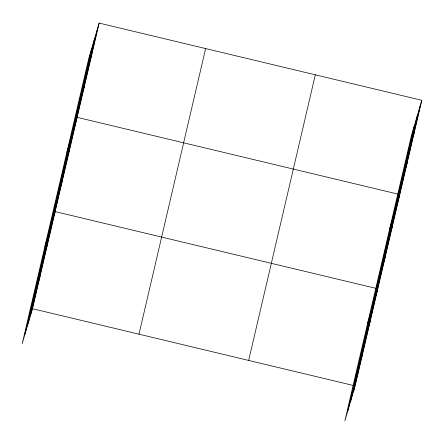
<?xml version="1.0" encoding="UTF-8"?>
<svg xmlns="http://www.w3.org/2000/svg" width="444" height="444" viewBox="0 0 444 444"><rect width="100%" height="100%" fill="white"/><g stroke="black" fill="none" stroke-linecap="round" stroke-linejoin="round"><path stroke-width="0.67" d="M25.125 333.76L91.775 48.152M28.139 323.521L94.788 37.907M31.069 313.575L97.713 27.966M99.151 23.094L88.85 58.092L22.2 343.7L32.501 308.708L99.151 23.094L421.8 100.3L355.15 385.908L344.849 420.906L411.499 135.292L421.8 100.3M138.978 334.182L205.622 48.574M248.679 360.434L315.323 74.82M347.78 410.966L414.424 125.352M350.793 400.721L417.438 115.113M353.718 390.781L420.368 105.167M90.382 59.385L91.819 54.512M83.05 90.798L84.488 85.931M66.855 152.342L77.156 117.344L397.796 194.067M68.393 153.635L69.825 148.762M61.061 185.054L62.493 180.181M44.861 246.598L55.161 211.599L375.802 288.317M46.176 248.84L47.608 243.967M38.622 281.207L40.054 276.334M413.037 136.585L414.468 131.713M405.705 168.004L407.137 163.131M389.505 229.548L399.805 194.55M391.042 230.836L392.474 225.968M383.71 262.254L385.142 257.381M367.51 323.798L377.811 288.8M368.825 326.04L370.257 321.167M361.272 358.408L362.704 353.541M32.501 308.708L353.141 385.425"/></g></svg>
